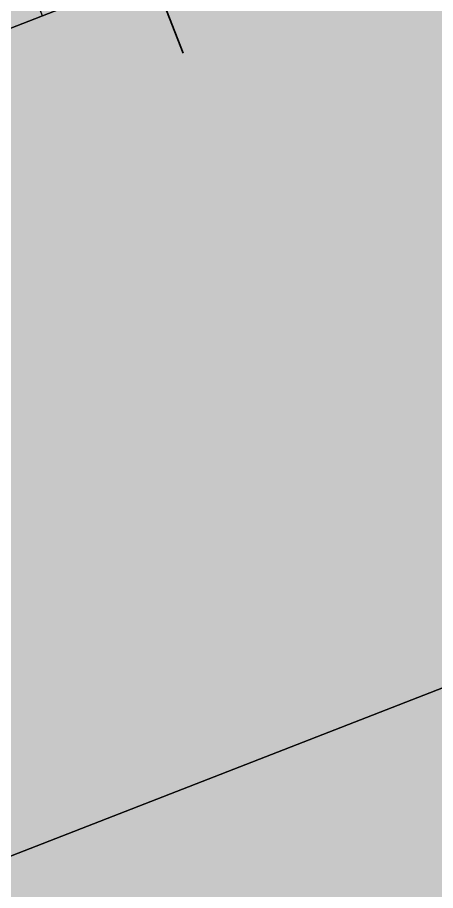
# Model space of a CAD drawing. Header units: metres. Extents: x 2688466 to 2688595, y 1221626 to 1221756.
# Drawn here: x 2688524.703 to 2688526.528, y 1221711.459 to 1221715.271 of the extents above; entities that cross this region are included whole.
import ezdxf

# ---------------------------------------------------------------- set-up
doc = ezdxf.new("R2010")
doc.units = ezdxf.units.M
doc.linetypes.add('AUSGEZOGEN', pattern=[0])
for name, color, linetype, lineweight in [('Beton Ansicht', 7, 'AUSGEZOGEN', 35), ('Schnittbeschriftung', 7, 'AUSGEZOGEN', 50), ('Standard', 7, 'AUSGEZOGEN', 13)]:
    doc.layers.add(name, color=color, linetype=linetype, lineweight=lineweight)

msp = doc.modelspace()

# ---------------------------------------------------------------- hatches: boundary and pattern name
at = {"layer": 'Standard', "linetype": 'AUSGEZOGEN', "lineweight": 25, "transparency": 33554687}
h = msp.add_hatch(dxfattribs=at)
h.set_pattern_fill('MUSTER', scale=0.2925, angle=201.28, style=0, pattern_type=2)
h.set_pattern_definition([(201.28, (2688527.7112, 1221730.39757), (-0.166401, -0.3787126), [0.2925, -0.2925]), (291.28, (2688527.7112, 1221730.39757), (0.3787126, -0.166401), [0.2925, -0.2925])])
h.paths.add_polyline_path([(2688517.3233, 1221712.3629), (2688526.9211, 1221716.1008), (2688526.7794, 1221716.4649), (2688518.98, 1221713.4274), (2688518.9734, 1221713.4442), (2688517.5559, 1221712.8921)], flags=0)
at = {"layer": 'Standard', "linetype": 'AUSGEZOGEN', "lineweight": 13, "transparency": 33554559}
h = msp.add_hatch(color=7, dxfattribs=at)
h.set_gradient(color1=(140, 255, 140), color2=(140, 255, 140), one_color=1)
h.paths.add_polyline_path([(2688518.98, 1221713.4274), (2688519.1218, 1221713.0633), (2688526.9211, 1221716.1008), (2688526.7794, 1221716.4649)], flags=0)
h = msp.add_hatch(color=7, dxfattribs=at)
h.set_gradient(color1=(199, 199, 199), color2=(199, 199, 199), one_color=1)
h.paths.add_polyline_path([(2688519.1218, 1221713.0633), (2688520.3447, 1221709.9231), (2688528.1442, 1221712.9605), (2688526.9211, 1221716.1008)], flags=0)
at = {"layer": 'Standard', "linetype": 'AUSGEZOGEN', "lineweight": 13, "transparency": 33554687}
h = msp.add_hatch(color=9, dxfattribs=at)
h.paths.add_polyline_path([(2688522.8435, 1221706.4694), (2688524.2412, 1221707.0137), (2688524.468, 1221706.4314), (2688525.6623, 1221706.8965), (2688526.336, 1221707.1599), (2688526.4706, 1221707.205), (2688526.9722, 1221707.3767), (2688527.0198, 1221707.3887), (2688527.061, 1221707.4025), (2688527.2486, 1221707.4464), (2688527.6239, 1221707.5409), (2688527.7232, 1221707.5574), (2688527.8054, 1221707.5766), (2688527.9982, 1221707.6028), (2688528.287, 1221707.6506), (2688528.4399, 1221707.663), (2688528.5628, 1221707.6797), (2688528.7317, 1221707.6867), (2688530.153, 1221707.8019), (2688529.4363, 1221709.6422), (2688529.4365, 1221709.6421), (2688528.1442, 1221712.9605), (2688520.3447, 1221709.9231), (2688520.646, 1221709.1496), (2688518.8475, 1221708.4492), (2688520.0524, 1221705.3555), (2688519.6797, 1221705.2104), (2688520.224, 1221703.8126), (2688515.8211, 1221702.0979), (2688515.2768, 1221703.4957), (2688514.9273, 1221703.3596), (2688513.7225, 1221706.4532), (2688510.8338, 1221705.3282), (2688508.2643, 1221711.9254), (2688502.4685, 1221709.6683), (2688504.283, 1221705.0092), (2688498.9716, 1221702.9406), (2688501.1128, 1221697.4428), (2688500.6003, 1221697.2432), (2688501.816, 1221694.1216), (2688522.13, 1221702.0325), (2688523.3957, 1221705.0515)])
h.paths.add_polyline_path([(2688504.5336, 1221696.9507), (2688504.1707, 1221697.8825), (2688507.7583, 1221699.2797), (2688508.1211, 1221698.3479)], flags=16)
h.paths.add_polyline_path([(2688506.3132, 1221704.2328), (2688506.6761, 1221703.301), (2688503.0886, 1221701.9039), (2688502.7257, 1221702.8357)], flags=16)
h.paths.add_polyline_path([(2688513.4404, 1221704.2292), (2688514.3476, 1221701.8997), (2688512.0181, 1221700.9924), (2688511.1108, 1221703.322)], flags=16)
h.paths.add_polyline_path([(2688506.2898, 1221699.0298), (2688505.564, 1221700.8934), (2688503.7562, 1221700.1894), (2688503.3933, 1221701.1212), (2688506.9809, 1221702.5184), (2688507.3438, 1221701.5866), (2688508.5458, 1221702.0547), (2688509.2716, 1221700.1911)], flags=16)
h.paths.add_polyline_path([(2688502.6694, 1221698.6125), (2688503.2138, 1221697.2147), (2688501.816, 1221696.6704), (2688501.4985, 1221697.4857), (2688502.0809, 1221697.7125), (2688501.8541, 1221698.2949)], flags=16)

# ---------------------------------------------------------------- linework, layer by layer
at = {"layer": 'Beton Ansicht', "linetype": 'AUSGEZOGEN', "lineweight": 35, "transparency": 33554687}
msp.add_line((2688525.4267, 1221715.1153), (2688525.2514, 1221715.5653), dxfattribs=at)
at = {"layer": 'Schnittbeschriftung', "color": 7, "linetype": 'AUSGEZOGEN', "lineweight": 25, "transparency": 33554687}
for points in [[(2688518.98, 1221713.4274), (2688526.7794, 1221716.4649), (2688526.9211, 1221716.1008), (2688519.1218, 1221713.0633), (2688518.98, 1221713.4274)], [(2688519.1218, 1221713.0633), (2688526.9211, 1221716.1008), (2688528.1442, 1221712.9605), (2688520.3447, 1221709.9231), (2688519.1218, 1221713.0633)]]:
    msp.add_lwpolyline(points, close=True, dxfattribs=at)
msp.add_lwpolyline([(2688508.2643, 1221711.9254), (2688510.8338, 1221705.3282), (2688513.7225, 1221706.4532), (2688514.9273, 1221703.3596), (2688515.2768, 1221703.4957), (2688515.8211, 1221702.0979), (2688520.224, 1221703.8126), (2688519.6797, 1221705.2104), (2688520.0524, 1221705.3555), (2688518.8475, 1221708.4492), (2688520.646, 1221709.1496), (2688520.3447, 1221709.9231), (2688520.3447, 1221709.9231), (2688528.1442, 1221712.9605)], dxfattribs=at)

doc.saveas('drawing.dxf')
